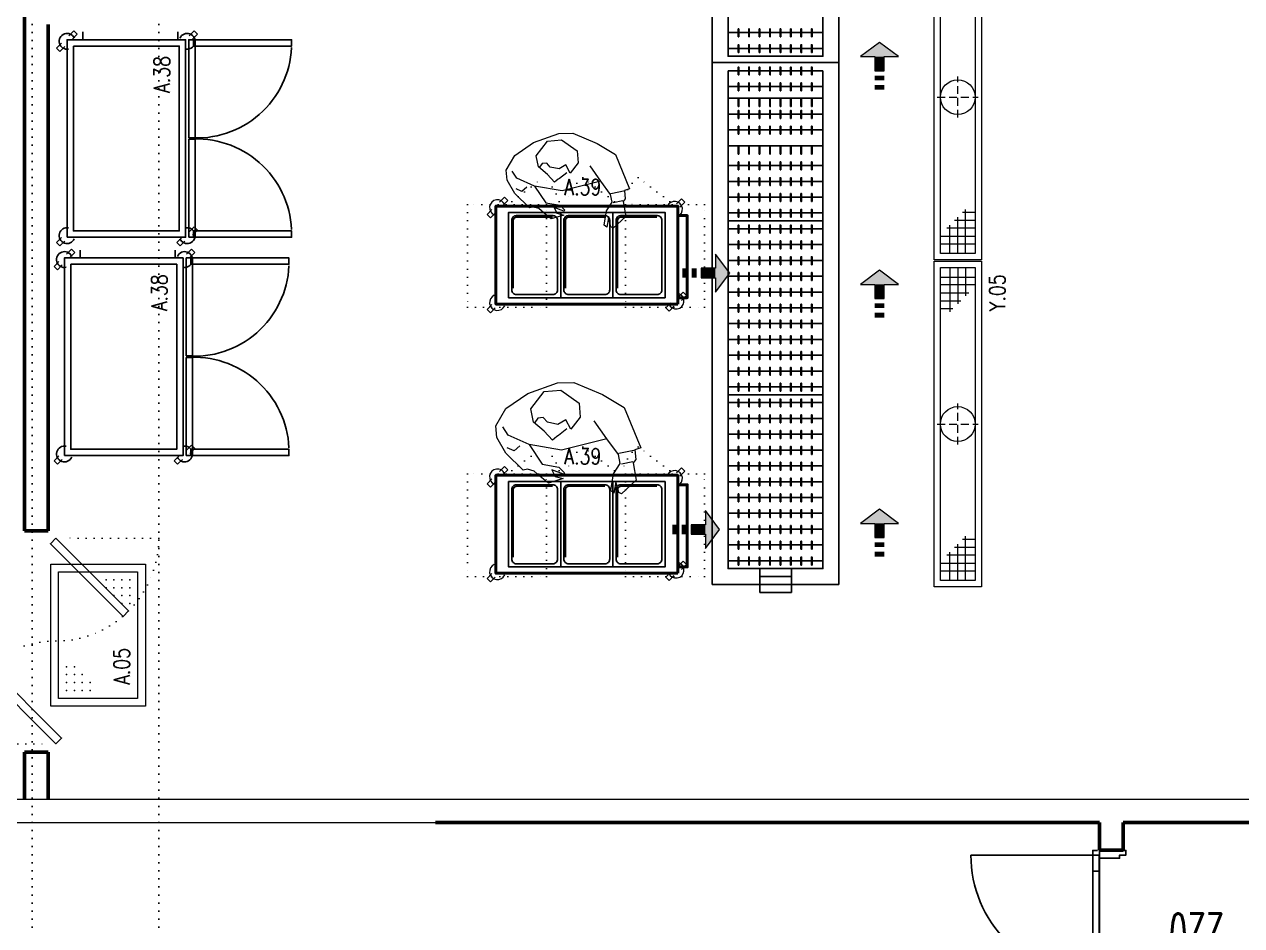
# Model space of a CAD drawing. Extents: x -228812 to 45006, y -308075 to -42938.
# Drawn here: x 32373 to 33143, y -47512 to -46941 of the extents above; entities that cross this region are included whole.
import ezdxf
from ezdxf.enums import TextEntityAlignment as Align

# ---------------------------------------------------------------- set-up
doc = ezdxf.new("R2010")
doc.units = 0
doc.header["$LTSCALE"] = 20
for name, pattern in [('( Hidden )', [0.375, 0.25, -0.125]), ('DASHED2', [0.375, 0.25, -0.125]), ('DOT', [0.25, 0, -0.25]), ('HIDDEN', [0.375, 0.25, -0.125])]:
    doc.linetypes.add(name, pattern=pattern)
doc.layers.get('0').update_dxf_attribs({"linetype": 'CONTINUOUS', "lineweight": 15})
doc.layers.get('DEFPOINTS').update_dxf_attribs({"linetype": 'CONTINUOUS'})
for name, color, linetype, lineweight in [('-DWG_ANA', 7, 'CONTINUOUS', 50), ('-DWG_DETAY1', 7, 'CONTINUOUS', 25), ('-DWG_DETAY2', 7, 'CONTINUOUS', 15), ('-DWG_DETAY4', 7, 'DOT', 18), ('DUVAR', 7, 'CONTINUOUS', 60), ('KAPI', 32, 'CONTINUOUS', 25), ('kapi-acilis', 43, 'DOT', 15), ('NO', 7, 'CONTINUOUS', 30), ('PLAN', 253, 'CONTINUOUS', 15), ('tefris', 7, 'CONTINUOUS', 20), ('yerizg-a', 7, 'CONTINUOUS', 15), ('yerizg-b', 7, 'CONTINUOUS', 9)]:
    doc.layers.add(name, color=color, linetype=linetype, lineweight=lineweight)
for name, color, linetype in [('BL-A', 1, 'CONTINUOUS'), ('BL-Y', 144, 'CONTINUOUS'), ('KAPILAR', 5, 'CONTINUOUS'), ('KIRIS', 9, 'DOT'), ('YRNO', 7, 'CONTINUOUS')]:
    doc.layers.add(name, color=color, linetype=linetype)
doc.styles.add('OLC-50', font='romans.shx', dxfattribs={"width": 0.5, "height": 0.15})
doc.styles.add('ROMANS', font='romans.shx', dxfattribs={"width": 0.8})

# ---------------------------------------------------------------- blocks, each defined once
blk = doc.blocks.new('*U688')
at = {"color": 0}
for p, q in [((-157, 18), (-157, 95)), ((-3, 18), (-3, 95)), ((-147, 18), (-147, 14)), ((-90.1, 18), (-90.1, 14)), ((-70, 18), (-70, 14)), ((-13.1, 18), (-13.1, 14)), ((-80, 7.5), (-80, 7.5))]:
    blk.add_line(p, q, dxfattribs=at)
at = {"color": 0, "linetype": 'DOT', "ltscale": 20}
blk.add_line((-155, 0), (-5, 0), dxfattribs=at)
at = {"color": 0, "lineweight": -3}
for points in [[(-160, 15), (-160, 18), (-157, 18), (-157, 14), (-155, 14), (-155, 1), (-157, 1), (-157, -3), (-160, -3), (-160, 0)], [(0, 15), (0, 18), (-3, 18), (-3, 14), (-5, 14), (-5, 1), (-3, 1), (-3, -3), (0, -3), (0, 0)]]:
    blk.add_lwpolyline(points, dxfattribs=at)
at = {"color": 0}
for points in [[(-157, 18), (-157, 14), (-80, 14), (-80, 18)], [(-80, 18), (-80, 14), (-3, 14), (-3, 18)]]:
    blk.add_lwpolyline(points, close=True, dxfattribs=at)
at = {"color": 16}
blk.add_lwpolyline([(-80, 7.5), (-80, -69)], dxfattribs=at)
blk.add_circle((-80, -99), 30, dxfattribs=at)
at = {"color": 0}
for centre, start, end in [((-157, 18), 0, 90), ((-3, 18), 90, 180)]:
    blk.add_arc(centre, 77, start, end, dxfattribs=at)
at = {"color": 16, "style": 'OLC-50', "width": 0.45}
blk.add_attdef('GEN', text='', height=30, rotation=90, dxfattribs=at).set_placement((-80, -65), align=Align.BOTTOM_LEFT)
blk.add_attdef('YUK', text='', height=30, rotation=90, dxfattribs=at).set_placement((-70, -65), align=Align.TOP_LEFT)
at = {"style": 'OLC-50', "width": 0.5, "flags": 1}
for tag, p in [('KABLOK', (-188.28, -83.82)), ('KAMAHKOD', (-83.92, -83.79)), ('KAMAHNO', (-195.25, -120.56)), ('KAMAHAD', (-79.64, -120.04)), ('DUVKA', (-188.58, -156.03)), ('KARENK', (-82.63, -154.75)), ('KASAMAL', (-83.89, -189.58)), ('KATIP', (-188.15, -193.98)), ('KASARENK', (-83.47, -229.01)), ('KAMAL', (-188.73, -232.95)), ('YANGIN', (-84.16, -266.9)), ('MENFEZ', (-190.02, -268.95)), ('ACILYON', (-192.72, -303.54)), ('CEKIT', (-86.26, -303.19)), ('CARPTEK', (-195.01, -337.41)), ('FOTOSEL', (-86.79, -337.11)), ('PBAR', (-193.18, -371.07)), ('KONTROL', (-87.01, -371.07))]:
    blk.add_attdef(tag, p, '', height=30, dxfattribs=at)
at = {"color": 16, "style": 'OLC-50', "width": 0.45}
blk.add_attdef('POZ', text='', height=30, rotation=90, dxfattribs=at).set_placement((-80, -99), align=Align.MIDDLE_CENTER)
blk = doc.blocks.new('ABS201')
at = {"linetype": 'HIDDEN'}
for points in [[(-2.39, 1.39), (-5.49, 4.49), (-3.36, 6.61), (-0.23, 3.47)], [(120.61, 1.39), (117.51, 4.49), (119.64, 6.61), (122.77, 3.47)], [(125.39, -3.39), (128.49, -6.49), (130.61, -4.36), (127.47, -1.23)], [(-2.39, -74.61), (-5.49, -71.51), (-3.36, -69.39), (-0.23, -72.53)], [(1.39, -79.39), (4.49, -82.49), (6.61, -80.36), (3.47, -77.23)], [(125.39, -79.39), (128.49, -82.49), (130.61, -80.36), (127.47, -77.23)]]:
    blk.add_lwpolyline(points, dxfattribs=at)
at = {"linetype": 'Continuous'}
blk.add_lwpolyline([(0, 0), (125, 0), (125, -75), (0, -75)], close=True, dxfattribs=at)
for points in [[(121, -4), (4, -4), (4, -71), (121, -71)], [(0, -77), (62, -77), (62, -81), (0, -81)], [(63, -77), (125, -77), (125, -81), (63, -81)], [(4, -80), (4, -142), (0, -142), (0, -80)], [(121, -80), (121, -142), (125, -142), (125, -80)]]:
    blk.add_lwpolyline(points, close=True)
for points in [[(125, -10), (130, -10)], [(125, -70), (130, -70)]]:
    blk.add_lwpolyline(points)
for points in [[(5, -142), (5, -142.01, 0.42427), (62, -77)], [(120, -142), (120, -142.01, -0.42427), (63, -77)]]:
    blk.add_lwpolyline(points, format="xyb")
for centre, start, end in [((1, 0), 348.46304, 246.42182), ((124, 0), 293.57818, 191.53696), ((1, -76), 113.57818, 11.53696), ((124, -76), 168.46304, 66.42182)]:
    blk.add_arc(centre, 5, start, end)
at = {"linetype": 'Continuous', "style": 'ROMANS', "width": 0.8}
blk.add_attdef('NO', text='', height=10, dxfattribs=at).set_placement((103, -60), align=Align.MIDDLE)
blk = doc.blocks.new('J-KC14')
at = {"layer": 'KAPI', "linetype": 'Continuous'}
for points in [[(5, 5), (8.54, 1.46), (54.5, 47.43), (50.96, 50.96)], [(85.5, -37.43), (89.04, -40.96), (135, 5), (131.46, 8.54)]]:
    blk.add_lwpolyline(points, close=True, dxfattribs=at)
at = {"layer": 'kapi-acilis', "linetype": 'DOT'}
for points in [[(70, 5, 0.414214), (5, 70), (5, 10)], [(70, 5, 0.414214), (135, -60), (135, 0)]]:
    blk.add_lwpolyline(points, format="xyb", dxfattribs=at)
blk = doc.blocks.new('1YB-E90')
at = {"layer": 'yerizg-a', "color": 0}
blk.add_lwpolyline([(0, 0), (90, 0), (90, -60), (0, -60)], close=True, dxfattribs=at)
at = {"layer": 'yerizg-b', "color": 0}
blk.add_lwpolyline([(5, -5), (85, -5), (85, -55), (5, -55)], close=True, dxfattribs=at)
at = {"layer": 'yerizg-b', "color": 0, "linetype": 'Continuous'}
for p in [(10, -10), (10, -15), (15, -10), (15, -15), (20, -10), (20, -15), (25, -10), (25, -15), (10, -20), (15, -20), (20, -20), (10, -25), (15, -25), (75, -35), (80, -35), (65, -45), (70, -40), (70, -45), (75, -40), (75, -45), (80, -40), (80, -45), (65, -50), (70, -50), (75, -50), (80, -50)]:
    blk.add_point(p, dxfattribs=at)
at = {"layer": 'NO', "linetype": 'Continuous', "style": 'ROMANS', "width": 0.8}
blk.add_attdef('NO', text='', height=10, dxfattribs=at).set_placement((25.2, -45), align=Align.MIDDLE)
blk = doc.blocks.new('ASCII', base_point=(990, 810))
at = {"linetype": 'Continuous'}
for p, q in [((910.48, 869.27), (929.39, 875.99)), ((912.43, 859.48), (920.85, 870.37)), ((920.85, 870.37), (931.35, 871.39)), ((929.39, 875.99), (939.67, 876.17)), ((931.35, 871.39), (943, 863.14)), ((939.67, 876.17), (957.84, 868.53)), ((896.65, 859.62), (910.48, 869.27)), ((943, 863.14), (943.7, 854.17)), ((957.84, 868.53), (971.48, 860.3)), ((890.21, 848.75), (896.65, 859.62)), ((914.19, 851.13), (912.43, 859.48)), ((971.48, 860.3), (982, 834.77)), ((890.96, 841.38), (890.21, 848.75)), ((898.18, 842.9), (894.7, 848.11)), ((920.94, 845.42), (914.19, 851.13)), ((916.83, 853.67), (915.03, 850.91)), ((920.33, 854.01), (916.83, 853.67)), ((922.95, 850.99), (920.33, 854.01)), ((929.58, 849.61), (922.95, 850.99)), ((934.5, 852.63), (929.58, 849.61)), ((937.76, 846.58), (934.5, 852.63)), ((943.7, 854.17), (937.76, 846.58)), ((960.55, 840.56), (952.6, 851.97)), ((896.62, 831.47), (890.96, 841.38)), ((911.33, 836.94), (898.18, 842.9)), ((926.1, 839.76), (920.94, 845.42)), ((927.46, 840.84), (926.1, 839.76)), ((928.82, 841.92), (927.46, 840.84)), ((929.88, 842.54), (928.82, 841.92)), ((935.32, 846.86), (929.88, 842.54)), ((960.55, 840.56), (931.92, 833.35)), ((967.81, 830.59), (960.55, 840.56)), ((901.86, 832.97), (897.5, 834.83)), ((905.56, 836.12), (901.86, 832.97)), ((911.33, 836.94), (919.53, 824.4)), ((931.92, 833.35), (911.33, 836.94)), ((968.03, 831.43), (978.67, 833.67)), ((982, 834.77), (978.29, 833.59)), ((978.29, 833.59), (978.8, 827.36)), ((907.61, 820.7), (896.62, 831.47)), ((919.53, 824.4), (930.2, 822.68)), ((964.81, 818.47), (969.01, 824.9)), ((969.01, 824.9), (967.81, 830.59)), ((969.85, 824.68), (977.06, 826.2)), ((978.8, 827.36), (977.22, 825.44)), ((977.22, 825.44), (979.16, 814.35)), ((910.27, 821.26), (907.61, 820.7)), ((914.47, 820.16), (910.27, 821.26)), ((918.39, 816.63), (914.47, 820.16)), ((923.6, 812.57), (918.39, 816.63)), ((933.14, 818.15), (925.8, 820.96)), ((925.8, 820.96), (927.9, 816.65)), ((927.9, 816.65), (932.94, 815.33)), ((930.2, 822.68), (933.74, 819.06)), ((933.74, 819.06), (933.14, 818.15)), ((963.09, 807.8), (964.81, 818.47)), ((932.94, 815.33), (923.6, 812.57)), ((966.31, 813.23), (965, 806.22)), ((968.12, 806.48), (966.31, 813.23)), ((979.16, 814.35), (969.88, 805.66)), ((965, 806.22), (963.09, 807.8)), ((969.88, 805.66), (968.12, 806.48))]:
    blk.add_line(p, q, dxfattribs=at)
blk = doc.blocks.new('ja-yonoku')
at = {"layer": 'tefris', "color": 1, "linetype": 'Continuous'}
blk.add_lwpolyline([(5, -20), (-5, -20), (-5, -35), (-20, -35), (0, -50), (20, -35), (5, -35), (5, -20)], dxfattribs=at)
for points in [[(-5, 0), (5, 0), (-5, -5), (5, -5)], [(-5, -10), (5, -10), (-5, -15), (5, -15)], [(-5, -20), (5, -20), (-5, -35), (5, -35)], [(5, -35), (-20, -35), (0, -50), (-20, -35)], [(5, -35), (20, -35), (0, -50), (20, -35)]]:
    blk.add_solid(points, dxfattribs=at)
blk = doc.blocks.new('Y-SIFON')
at = {"layer": 'yerizg-a', "color": 0, "linetype": 'Continuous'}
blk.add_circle((0, 0), 11, dxfattribs=at)
at = {"layer": 'yerizg-b', "color": 0, "linetype": 'DASHED2'}
for points in [[(0, 13), (0, -13)], [(-13, 0), (13, 0)]]:
    blk.add_lwpolyline(points, dxfattribs=at)
blk = doc.blocks.new('1BS-SYK320A')
at = {"layer": 'yerizg-a', "color": 0}
blk.add_lwpolyline([(0, 0), (206, 0), (206, -30), (0, -30)], close=True, dxfattribs=at)
at = {"layer": 'yerizg-b', "color": 0}
for p, q in [((10, -26), (10, -4)), ((15, -4), (15, -26)), ((176, -4), (176, -12)), ((181, -4), (181, -17)), ((186, -4), (186, -22)), ((191, -26), (191, -4)), ((196, -4), (196, -26)), ((4, -10), (22, -10)), ((4, -15), (27, -15)), ((20, -26), (20, -8)), ((25, -26), (25, -13)), ((202, -10), (174, -10)), ((202, -15), (179, -15)), ((4, -20), (32, -20)), ((30, -26), (30, -18)), ((202, -20), (184, -20))]:
    blk.add_line(p, q, dxfattribs=at)
blk.add_lwpolyline([(4, -4), (202, -4), (202, -26), (4, -26)], close=True, dxfattribs=at)
at = {"layer": 'PLAN', "color": 0, "linetype": 'Continuous'}
blk.add_blockref('Y-SIFON', (103, -15), dxfattribs=at)
at = {"layer": 'YRNO', "linetype": 'Continuous', "style": 'ROMANS', "width": 0.8}
blk.add_attdef('YRNO', text='', height=10, dxfattribs=at).set_placement((186, -40), align=Align.MIDDLE)
blk = doc.blocks.new('GN11')
at = {"layer": '-DWG_DETAY1', "color": 0}
blk.add_lwpolyline([(0, -32), (0, -54), (33, -54), (33, -4), (33, 0), (0, 0)], close=True, dxfattribs=at)
blk.add_lwpolyline([(28, -52), (5, -52, -0.414214), (2, -49), (2, -32), (2, -5, -0.414214), (5, -2), (28, -2, -0.414214), (31, -5), (31, -4.82), (31, -49, -0.414214)], format="xyb", close=True, dxfattribs=at)
at = {"layer": '-DWG_DETAY1', "color": 0, "const_width": 1}
blk.add_lwpolyline([(30, -6), (30, -48.8, -0.414214), (27.8, -51), (5, -51)], format="xyb", dxfattribs=at)
blk = doc.blocks.new('AYS120')
at = {"layer": '-DWG_ANA', "color": 0}
blk.add_lwpolyline([(0, 0), (115, 0), (115, -62), (0, -62)], close=True, dxfattribs=at)
at = {"layer": '-DWG_ANA', "color": 0, "linetype": 'Continuous'}
blk.add_lwpolyline([(-1, -4), (-6, -4), (-6, -56), (-1, -56)], dxfattribs=at)
at = {"layer": '-DWG_DETAY2', "color": 0, "linetype": 'HIDDEN'}
for points in [[(2.39, 1.39), (5.49, 4.49), (7.61, 2.36), (4.47, -0.77)], [(115.39, 2.39), (118.49, 5.49), (120.61, 3.36), (117.47, 0.23)], [(-2.39, -2.39), (-5.49, -5.49), (-3.36, -7.61), (-0.23, -4.47)], [(-1.39, -61.39), (-4.49, -64.49), (-2.36, -66.61), (0.77, -63.47)], [(115.39, -57.61), (118.49, -54.51), (120.61, -56.64), (117.47, -59.77)], [(110.61, -62.39), (107.51, -65.49), (109.64, -67.61), (112.77, -64.47)]]:
    blk.add_lwpolyline(points, dxfattribs=at)
at = {"layer": '-DWG_DETAY2', "color": 0}
for centre, start, end in [((1, -2), 23.57818, 246.42182), ((114, -1), 293.57818, 156.42182), ((2, -60), 113.57818, 336.42182), ((114, -61), 203.57818, 66.42182)]:
    blk.add_arc(centre, 5, start, end, dxfattribs=at)
at = {"layer": '-DWG_DETAY4', "color": 0}
for points in [[(33, 2), (-17, 2), (-17, -63), (33, -63)], [(133, 2), (83, 2), (83, -63), (133, -63)]]:
    blk.add_lwpolyline(points, close=True, dxfattribs=at)
for points in [[(5, -65), (25, -80, 0.162278), (35, -65, 0.167461)], [(40, -65), (60, -80, 0.162278), (70, -65, 0.167461)], [(105, -65), (85, -80, -0.162278), (75, -65, -0.167461)]]:
    blk.add_lwpolyline(points, format="xyb", dxfattribs=at)
at = {"layer": '-DWG_DETAY1', "color": 0}
for p in [(8, -4), (41, -4), (74, -4)]:
    blk.add_blockref('GN11', p, dxfattribs=at)
at = {"layer": 'NO', "linetype": 'Continuous', "style": 'ROMANS', "width": 0.8}
blk.add_attdef('NO', text='', height=10, dxfattribs=at).set_placement((60, -74), align=Align.MIDDLE)

msp = doc.modelspace()

# ---------------------------------------------------------------- linework, layer by layer
at = {"linetype": 'Continuous'}
for p, q in [((31643.113, -47431.699), (33492.865, -47431.699)), ((31643.113, -47446.443), (32677.236, -47446.443))]:
    msp.add_line(p, q, dxfattribs=at)
at = {"layer": 'BL-A'}
for p, q in [((32808.036, -46851.688), (32808.036, -46965.718)), ((32888.036, -46965.718), (32888.036, -46851.688)), ((32818.036, -46946.688), (32878.036, -46946.688)), ((32818.036, -46956.688), (32878.036, -46956.688)), ((32808.036, -46965.718), (32888.036, -46965.718)), ((32808.036, -46965.718), (32888.036, -46965.718)), ((32888.036, -47175.826), (32888.036, -46965.718)), ((32818.036, -46970.826), (32878.036, -46970.826)), ((32818.036, -46980.826), (32878.036, -46980.826)), ((32818.036, -46988.256), (32878.036, -46988.256)), ((32818.036, -46998.256), (32878.036, -46998.256)), ((32818.036, -47008.256), (32878.036, -47008.256)), ((32818.036, -47018.256), (32878.036, -47018.256)), ((32818.036, -47030.826), (32878.036, -47030.826)), ((32818.036, -47040.826), (32878.036, -47040.826)), ((32818.036, -47050.826), (32878.036, -47050.826)), ((32818.036, -47060.826), (32878.036, -47060.826)), ((32818.036, -47065.826), (32878.036, -47065.826)), ((32818.036, -47070.826), (32878.036, -47070.826)), ((32818.036, -47080.826), (32878.036, -47080.826)), ((32818.036, -47090.826), (32878.036, -47090.826)), ((32818.036, -47100.826), (32878.036, -47100.826)), ((32818.036, -47110.826), (32878.036, -47110.826)), ((32818.036, -47120.826), (32878.036, -47120.826)), ((32818.036, -47130.826), (32878.036, -47130.826)), ((32818.036, -47140.826), (32878.036, -47140.826)), ((32818.036, -47150.826), (32878.036, -47150.826)), ((32818.036, -47160.826), (32878.036, -47160.826)), ((32808.036, -47175.826), (32808.036, -47295.826)), ((32818.036, -47170.826), (32878.036, -47170.826)), ((32888.036, -47295.826), (32888.036, -47175.826)), ((32818.036, -47180.826), (32878.036, -47180.826)), ((32818.036, -47190.826), (32878.036, -47190.826)), ((32818.036, -47200.826), (32878.036, -47200.826)), ((32818.036, -47210.826), (32878.036, -47210.826)), ((32818.036, -47220.826), (32878.036, -47220.826)), ((32818.036, -47230.826), (32878.036, -47230.826)), ((32818.036, -47240.826), (32878.036, -47240.826)), ((32818.036, -47250.826), (32878.036, -47250.826)), ((32818.036, -47260.826), (32878.036, -47260.826)), ((32818.036, -47270.826), (32878.036, -47270.826)), ((32818.036, -47280.826), (32878.036, -47280.826)), ((32808.036, -47295.826), (32888.036, -47295.826))]:
    msp.add_line(p, q, dxfattribs=at)
for points in [[(32878.036, -46851.688), (32878.036, -46961.688), (32818.036, -46961.688), (32818.036, -46851.688)], [(32808.036, -46965.718), (32808.036, -47175.826)], [(32878.036, -46970.826), (32878.036, -47065.826), (32818.036, -47065.826), (32818.036, -46970.826)], [(32878.036, -47065.826), (32878.036, -47175.826), (32818.036, -47175.826), (32818.036, -47065.826)], [(32878.036, -47175.826), (32878.036, -47285.826), (32818.036, -47285.826), (32818.036, -47175.826)], [(32838.036, -47290.826), (32858.036, -47290.826)]]:
    msp.add_lwpolyline(points, dxfattribs=at)
for points in [[(32824.427, -46949.397), (32824.427, -46944.397), (32824.776, -46944.397), (32824.776, -46949.397)], [(32831.067, -46949.397), (32831.067, -46944.397), (32831.404, -46944.397), (32831.404, -46949.397)], [(32837.688, -46949.397), (32837.688, -46944.397), (32838.031, -46944.397), (32838.031, -46949.397)], [(32844.322, -46949.397), (32844.322, -46944.397), (32844.659, -46944.397), (32844.659, -46949.397)], [(32850.911, -46949.397), (32850.911, -46944.397), (32851.287, -46944.397), (32851.287, -46949.397)], [(32857.539, -46949.397), (32857.539, -46944.397), (32857.914, -46944.397), (32857.914, -46949.397)], [(32864.111, -46949.397), (32864.111, -46944.397), (32864.542, -46944.397), (32864.542, -46949.397)], [(32870.686, -46949.397), (32870.686, -46944.397), (32871.17, -46944.397), (32871.17, -46949.397)], [(32824.427, -46959.397), (32824.427, -46954.397), (32824.776, -46954.397), (32824.776, -46959.397)], [(32831.067, -46959.397), (32831.067, -46954.397), (32831.404, -46954.397), (32831.404, -46959.397)], [(32837.688, -46959.397), (32837.688, -46954.397), (32838.031, -46954.397), (32838.031, -46959.397)], [(32844.322, -46959.397), (32844.322, -46954.397), (32844.659, -46954.397), (32844.659, -46959.397)], [(32850.911, -46959.397), (32850.911, -46954.397), (32851.287, -46954.397), (32851.287, -46959.397)], [(32857.539, -46959.397), (32857.539, -46954.397), (32857.914, -46954.397), (32857.914, -46959.397)], [(32864.111, -46959.397), (32864.111, -46954.397), (32864.542, -46954.397), (32864.542, -46959.397)], [(32870.686, -46959.397), (32870.686, -46954.397), (32871.17, -46954.397), (32871.17, -46959.397)], [(32824.427, -46973.535), (32824.427, -46968.535), (32824.776, -46968.535), (32824.776, -46973.535)], [(32831.067, -46973.535), (32831.067, -46968.535), (32831.404, -46968.535), (32831.404, -46973.535)], [(32837.688, -46973.535), (32837.688, -46968.535), (32838.031, -46968.535), (32838.031, -46973.535)], [(32844.322, -46973.535), (32844.322, -46968.535), (32844.659, -46968.535), (32844.659, -46973.535)], [(32850.911, -46973.535), (32850.911, -46968.535), (32851.287, -46968.535), (32851.287, -46973.535)], [(32857.539, -46973.535), (32857.539, -46968.535), (32857.914, -46968.535), (32857.914, -46973.535)], [(32864.111, -46973.535), (32864.111, -46968.535), (32864.542, -46968.535), (32864.542, -46973.535)], [(32870.686, -46973.535), (32870.686, -46968.535), (32871.17, -46968.535), (32871.17, -46973.535)], [(32824.427, -46983.535), (32824.427, -46978.535), (32824.776, -46978.535), (32824.776, -46983.535)], [(32831.067, -46983.535), (32831.067, -46978.535), (32831.404, -46978.535), (32831.404, -46983.535)], [(32837.688, -46983.535), (32837.688, -46978.535), (32838.031, -46978.535), (32838.031, -46983.535)], [(32844.322, -46983.535), (32844.322, -46978.535), (32844.659, -46978.535), (32844.659, -46983.535)], [(32850.911, -46983.535), (32850.911, -46978.535), (32851.287, -46978.535), (32851.287, -46983.535)], [(32857.539, -46983.535), (32857.539, -46978.535), (32857.914, -46978.535), (32857.914, -46983.535)], [(32864.111, -46983.535), (32864.111, -46978.535), (32864.542, -46978.535), (32864.542, -46983.535)], [(32870.686, -46983.535), (32870.686, -46978.535), (32871.17, -46978.535), (32871.17, -46983.535)], [(32824.427, -46993.535), (32824.427, -46988.535), (32824.776, -46988.535), (32824.776, -46993.535)], [(32831.067, -46993.535), (32831.067, -46988.535), (32831.404, -46988.535), (32831.404, -46993.535)], [(32837.688, -46993.535), (32837.688, -46988.535), (32838.031, -46988.535), (32838.031, -46993.535)], [(32844.322, -46993.535), (32844.322, -46988.535), (32844.659, -46988.535), (32844.659, -46993.535)], [(32850.911, -46993.535), (32850.911, -46988.535), (32851.287, -46988.535), (32851.287, -46993.535)], [(32857.539, -46993.535), (32857.539, -46988.535), (32857.914, -46988.535), (32857.914, -46993.535)], [(32864.111, -46993.535), (32864.111, -46988.535), (32864.542, -46988.535), (32864.542, -46993.535)], [(32870.686, -46993.535), (32870.686, -46988.535), (32871.17, -46988.535), (32871.17, -46993.535)], [(32824.427, -47000.964), (32824.427, -46995.964), (32824.776, -46995.964), (32824.776, -47000.964)], [(32831.067, -47000.964), (32831.067, -46995.964), (32831.404, -46995.964), (32831.404, -47000.964)], [(32837.688, -47000.964), (32837.688, -46995.964), (32838.031, -46995.964), (32838.031, -47000.964)], [(32844.322, -47000.964), (32844.322, -46995.964), (32844.659, -46995.964), (32844.659, -47000.964)], [(32850.911, -47000.964), (32850.911, -46995.964), (32851.287, -46995.964), (32851.287, -47000.964)], [(32857.539, -47000.964), (32857.539, -46995.964), (32857.914, -46995.964), (32857.914, -47000.964)], [(32864.111, -47000.964), (32864.111, -46995.964), (32864.542, -46995.964), (32864.542, -47000.964)], [(32870.686, -47000.964), (32870.686, -46995.964), (32871.17, -46995.964), (32871.17, -47000.964)], [(32824.427, -47010.964), (32824.427, -47005.964), (32824.776, -47005.964), (32824.776, -47010.964)], [(32831.067, -47010.964), (32831.067, -47005.964), (32831.404, -47005.964), (32831.404, -47010.964)], [(32837.688, -47010.964), (32837.688, -47005.964), (32838.031, -47005.964), (32838.031, -47010.964)], [(32844.322, -47010.964), (32844.322, -47005.964), (32844.659, -47005.964), (32844.659, -47010.964)], [(32850.911, -47010.964), (32850.911, -47005.964), (32851.287, -47005.964), (32851.287, -47010.964)], [(32857.539, -47010.964), (32857.539, -47005.964), (32857.914, -47005.964), (32857.914, -47010.964)], [(32864.111, -47010.964), (32864.111, -47005.964), (32864.542, -47005.964), (32864.542, -47010.964)], [(32870.686, -47010.964), (32870.686, -47005.964), (32871.17, -47005.964), (32871.17, -47010.964)], [(32824.427, -47023.535), (32824.427, -47018.535), (32824.776, -47018.535), (32824.776, -47023.535)], [(32831.067, -47023.535), (32831.067, -47018.535), (32831.404, -47018.535), (32831.404, -47023.535)], [(32837.688, -47023.535), (32837.688, -47018.535), (32838.031, -47018.535), (32838.031, -47023.535)], [(32844.322, -47023.535), (32844.322, -47018.535), (32844.659, -47018.535), (32844.659, -47023.535)], [(32850.911, -47023.535), (32850.911, -47018.535), (32851.287, -47018.535), (32851.287, -47023.535)], [(32857.539, -47023.535), (32857.539, -47018.535), (32857.914, -47018.535), (32857.914, -47023.535)], [(32864.111, -47023.535), (32864.111, -47018.535), (32864.542, -47018.535), (32864.542, -47023.535)], [(32870.686, -47023.535), (32870.686, -47018.535), (32871.17, -47018.535), (32871.17, -47023.535)], [(32824.427, -47033.535), (32824.427, -47028.535), (32824.776, -47028.535), (32824.776, -47033.535)], [(32831.067, -47033.535), (32831.067, -47028.535), (32831.404, -47028.535), (32831.404, -47033.535)], [(32837.688, -47033.535), (32837.688, -47028.535), (32838.031, -47028.535), (32838.031, -47033.535)], [(32844.322, -47033.535), (32844.322, -47028.535), (32844.659, -47028.535), (32844.659, -47033.535)], [(32850.911, -47033.535), (32850.911, -47028.535), (32851.287, -47028.535), (32851.287, -47033.535)], [(32857.539, -47033.535), (32857.539, -47028.535), (32857.914, -47028.535), (32857.914, -47033.535)], [(32864.111, -47033.535), (32864.111, -47028.535), (32864.542, -47028.535), (32864.542, -47033.535)], [(32870.686, -47033.535), (32870.686, -47028.535), (32871.17, -47028.535), (32871.17, -47033.535)], [(32824.427, -47043.535), (32824.427, -47038.535), (32824.776, -47038.535), (32824.776, -47043.535)], [(32831.067, -47043.535), (32831.067, -47038.535), (32831.404, -47038.535), (32831.404, -47043.535)], [(32837.688, -47043.535), (32837.688, -47038.535), (32838.031, -47038.535), (32838.031, -47043.535)], [(32844.322, -47043.535), (32844.322, -47038.535), (32844.659, -47038.535), (32844.659, -47043.535)], [(32850.911, -47043.535), (32850.911, -47038.535), (32851.287, -47038.535), (32851.287, -47043.535)], [(32857.539, -47043.535), (32857.539, -47038.535), (32857.914, -47038.535), (32857.914, -47043.535)], [(32864.111, -47043.535), (32864.111, -47038.535), (32864.542, -47038.535), (32864.542, -47043.535)], [(32870.686, -47043.535), (32870.686, -47038.535), (32871.17, -47038.535), (32871.17, -47043.535)], [(32824.427, -47053.535), (32824.427, -47048.535), (32824.776, -47048.535), (32824.776, -47053.535)], [(32831.067, -47053.535), (32831.067, -47048.535), (32831.404, -47048.535), (32831.404, -47053.535)], [(32837.688, -47053.535), (32837.688, -47048.535), (32838.031, -47048.535), (32838.031, -47053.535)], [(32844.322, -47053.535), (32844.322, -47048.535), (32844.659, -47048.535), (32844.659, -47053.535)], [(32850.911, -47053.535), (32850.911, -47048.535), (32851.287, -47048.535), (32851.287, -47053.535)], [(32857.539, -47053.535), (32857.539, -47048.535), (32857.914, -47048.535), (32857.914, -47053.535)], [(32864.111, -47053.535), (32864.111, -47048.535), (32864.542, -47048.535), (32864.542, -47053.535)], [(32870.686, -47053.535), (32870.686, -47048.535), (32871.17, -47048.535), (32871.17, -47053.535)], [(32824.427, -47063.535), (32824.427, -47058.535), (32824.776, -47058.535), (32824.776, -47063.535)], [(32831.067, -47063.535), (32831.067, -47058.535), (32831.404, -47058.535), (32831.404, -47063.535)], [(32837.688, -47063.535), (32837.688, -47058.535), (32838.031, -47058.535), (32838.031, -47063.535)], [(32844.322, -47063.535), (32844.322, -47058.535), (32844.659, -47058.535), (32844.659, -47063.535)], [(32850.911, -47063.535), (32850.911, -47058.535), (32851.287, -47058.535), (32851.287, -47063.535)], [(32857.539, -47063.535), (32857.539, -47058.535), (32857.914, -47058.535), (32857.914, -47063.535)], [(32864.111, -47063.535), (32864.111, -47058.535), (32864.542, -47058.535), (32864.542, -47063.535)], [(32870.686, -47063.535), (32870.686, -47058.535), (32871.17, -47058.535), (32871.17, -47063.535)], [(32824.427, -47073.535), (32824.427, -47068.535), (32824.776, -47068.535), (32824.776, -47073.535)], [(32831.067, -47073.535), (32831.067, -47068.535), (32831.404, -47068.535), (32831.404, -47073.535)], [(32837.688, -47073.535), (32837.688, -47068.535), (32838.031, -47068.535), (32838.031, -47073.535)], [(32844.322, -47073.535), (32844.322, -47068.535), (32844.659, -47068.535), (32844.659, -47073.535)], [(32850.911, -47073.535), (32850.911, -47068.535), (32851.287, -47068.535), (32851.287, -47073.535)], [(32857.539, -47073.535), (32857.539, -47068.535), (32857.914, -47068.535), (32857.914, -47073.535)], [(32864.111, -47073.535), (32864.111, -47068.535), (32864.542, -47068.535), (32864.542, -47073.535)], [(32870.686, -47073.535), (32870.686, -47068.535), (32871.17, -47068.535), (32871.17, -47073.535)], [(32824.427, -47083.535), (32824.427, -47078.535), (32824.776, -47078.535), (32824.776, -47083.535)], [(32831.067, -47083.535), (32831.067, -47078.535), (32831.404, -47078.535), (32831.404, -47083.535)], [(32837.688, -47083.535), (32837.688, -47078.535), (32838.031, -47078.535), (32838.031, -47083.535)], [(32844.322, -47083.535), (32844.322, -47078.535), (32844.659, -47078.535), (32844.659, -47083.535)], [(32850.911, -47083.535), (32850.911, -47078.535), (32851.287, -47078.535), (32851.287, -47083.535)], [(32857.539, -47083.535), (32857.539, -47078.535), (32857.914, -47078.535), (32857.914, -47083.535)], [(32864.111, -47083.535), (32864.111, -47078.535), (32864.542, -47078.535), (32864.542, -47083.535)], [(32870.686, -47083.535), (32870.686, -47078.535), (32871.17, -47078.535), (32871.17, -47083.535)], [(32824.427, -47093.535), (32824.427, -47088.535), (32824.776, -47088.535), (32824.776, -47093.535)], [(32831.067, -47093.535), (32831.067, -47088.535), (32831.404, -47088.535), (32831.404, -47093.535)], [(32837.688, -47093.535), (32837.688, -47088.535), (32838.031, -47088.535), (32838.031, -47093.535)], [(32844.322, -47093.535), (32844.322, -47088.535), (32844.659, -47088.535), (32844.659, -47093.535)], [(32850.911, -47093.535), (32850.911, -47088.535), (32851.287, -47088.535), (32851.287, -47093.535)], [(32857.539, -47093.535), (32857.539, -47088.535), (32857.914, -47088.535), (32857.914, -47093.535)], [(32864.111, -47093.535), (32864.111, -47088.535), (32864.542, -47088.535), (32864.542, -47093.535)], [(32870.686, -47093.535), (32870.686, -47088.535), (32871.17, -47088.535), (32871.17, -47093.535)], [(32824.427, -47103.535), (32824.427, -47098.535), (32824.776, -47098.535), (32824.776, -47103.535)], [(32831.067, -47103.535), (32831.067, -47098.535), (32831.404, -47098.535), (32831.404, -47103.535)], [(32837.688, -47103.535), (32837.688, -47098.535), (32838.031, -47098.535), (32838.031, -47103.535)], [(32844.322, -47103.535), (32844.322, -47098.535), (32844.659, -47098.535), (32844.659, -47103.535)], [(32850.911, -47103.535), (32850.911, -47098.535), (32851.287, -47098.535), (32851.287, -47103.535)], [(32857.539, -47103.535), (32857.539, -47098.535), (32857.914, -47098.535), (32857.914, -47103.535)], [(32864.111, -47103.535), (32864.111, -47098.535), (32864.542, -47098.535), (32864.542, -47103.535)], [(32870.686, -47103.535), (32870.686, -47098.535), (32871.17, -47098.535), (32871.17, -47103.535)], [(32824.427, -47113.535), (32824.427, -47108.535), (32824.776, -47108.535), (32824.776, -47113.535)], [(32831.067, -47113.535), (32831.067, -47108.535), (32831.404, -47108.535), (32831.404, -47113.535)], [(32837.688, -47113.535), (32837.688, -47108.535), (32838.031, -47108.535), (32838.031, -47113.535)], [(32844.322, -47113.535), (32844.322, -47108.535), (32844.659, -47108.535), (32844.659, -47113.535)], [(32850.911, -47113.535), (32850.911, -47108.535), (32851.287, -47108.535), (32851.287, -47113.535)], [(32857.539, -47113.535), (32857.539, -47108.535), (32857.914, -47108.535), (32857.914, -47113.535)], [(32864.111, -47113.535), (32864.111, -47108.535), (32864.542, -47108.535), (32864.542, -47113.535)], [(32870.686, -47113.535), (32870.686, -47108.535), (32871.17, -47108.535), (32871.17, -47113.535)], [(32824.427, -47123.535), (32824.427, -47118.535), (32824.776, -47118.535), (32824.776, -47123.535)], [(32831.067, -47123.535), (32831.067, -47118.535), (32831.404, -47118.535), (32831.404, -47123.535)], [(32837.688, -47123.535), (32837.688, -47118.535), (32838.031, -47118.535), (32838.031, -47123.535)], [(32844.322, -47123.535), (32844.322, -47118.535), (32844.659, -47118.535), (32844.659, -47123.535)], [(32850.911, -47123.535), (32850.911, -47118.535), (32851.287, -47118.535), (32851.287, -47123.535)], [(32857.539, -47123.535), (32857.539, -47118.535), (32857.914, -47118.535), (32857.914, -47123.535)], [(32864.111, -47123.535), (32864.111, -47118.535), (32864.542, -47118.535), (32864.542, -47123.535)], [(32870.686, -47123.535), (32870.686, -47118.535), (32871.17, -47118.535), (32871.17, -47123.535)], [(32824.427, -47133.535), (32824.427, -47128.535), (32824.776, -47128.535), (32824.776, -47133.535)], [(32831.067, -47133.535), (32831.067, -47128.535), (32831.404, -47128.535), (32831.404, -47133.535)], [(32837.688, -47133.535), (32837.688, -47128.535), (32838.031, -47128.535), (32838.031, -47133.535)], [(32844.322, -47133.535), (32844.322, -47128.535), (32844.659, -47128.535), (32844.659, -47133.535)], [(32850.911, -47133.535), (32850.911, -47128.535), (32851.287, -47128.535), (32851.287, -47133.535)], [(32857.539, -47133.535), (32857.539, -47128.535), (32857.914, -47128.535), (32857.914, -47133.535)], [(32864.111, -47133.535), (32864.111, -47128.535), (32864.542, -47128.535), (32864.542, -47133.535)], [(32870.686, -47133.535), (32870.686, -47128.535), (32871.17, -47128.535), (32871.17, -47133.535)], [(32824.427, -47143.535), (32824.427, -47138.535), (32824.776, -47138.535), (32824.776, -47143.535)], [(32831.067, -47143.535), (32831.067, -47138.535), (32831.404, -47138.535), (32831.404, -47143.535)], [(32837.688, -47143.535), (32837.688, -47138.535), (32838.031, -47138.535), (32838.031, -47143.535)], [(32844.322, -47143.535), (32844.322, -47138.535), (32844.659, -47138.535), (32844.659, -47143.535)], [(32850.911, -47143.535), (32850.911, -47138.535), (32851.287, -47138.535), (32851.287, -47143.535)], [(32857.539, -47143.535), (32857.539, -47138.535), (32857.914, -47138.535), (32857.914, -47143.535)], [(32864.111, -47143.535), (32864.111, -47138.535), (32864.542, -47138.535), (32864.542, -47143.535)], [(32870.686, -47143.535), (32870.686, -47138.535), (32871.17, -47138.535), (32871.17, -47143.535)], [(32824.427, -47153.535), (32824.427, -47148.535), (32824.776, -47148.535), (32824.776, -47153.535)], [(32831.067, -47153.535), (32831.067, -47148.535), (32831.404, -47148.535), (32831.404, -47153.535)], [(32837.688, -47153.535), (32837.688, -47148.535), (32838.031, -47148.535), (32838.031, -47153.535)], [(32844.322, -47153.535), (32844.322, -47148.535), (32844.659, -47148.535), (32844.659, -47153.535)], [(32850.911, -47153.535), (32850.911, -47148.535), (32851.287, -47148.535), (32851.287, -47153.535)], [(32857.539, -47153.535), (32857.539, -47148.535), (32857.914, -47148.535), (32857.914, -47153.535)], [(32864.111, -47153.535), (32864.111, -47148.535), (32864.542, -47148.535), (32864.542, -47153.535)], [(32870.686, -47153.535), (32870.686, -47148.535), (32871.17, -47148.535), (32871.17, -47153.535)], [(32824.427, -47163.535), (32824.427, -47158.535), (32824.776, -47158.535), (32824.776, -47163.535)], [(32831.067, -47163.535), (32831.067, -47158.535), (32831.404, -47158.535), (32831.404, -47163.535)], [(32837.688, -47163.535), (32837.688, -47158.535), (32838.031, -47158.535), (32838.031, -47163.535)], [(32844.322, -47163.535), (32844.322, -47158.535), (32844.659, -47158.535), (32844.659, -47163.535)], [(32850.911, -47163.535), (32850.911, -47158.535), (32851.287, -47158.535), (32851.287, -47163.535)], [(32857.539, -47163.535), (32857.539, -47158.535), (32857.914, -47158.535), (32857.914, -47163.535)], [(32864.111, -47163.535), (32864.111, -47158.535), (32864.542, -47158.535), (32864.542, -47163.535)], [(32870.686, -47163.535), (32870.686, -47158.535), (32871.17, -47158.535), (32871.17, -47163.535)], [(32824.427, -47173.535), (32824.427, -47168.535), (32824.776, -47168.535), (32824.776, -47173.535)], [(32831.067, -47173.535), (32831.067, -47168.535), (32831.404, -47168.535), (32831.404, -47173.535)], [(32837.688, -47173.535), (32837.688, -47168.535), (32838.031, -47168.535), (32838.031, -47173.535)], [(32844.322, -47173.535), (32844.322, -47168.535), (32844.659, -47168.535), (32844.659, -47173.535)], [(32850.911, -47173.535), (32850.911, -47168.535), (32851.287, -47168.535), (32851.287, -47173.535)], [(32857.539, -47173.535), (32857.539, -47168.535), (32857.914, -47168.535), (32857.914, -47173.535)], [(32864.111, -47173.535), (32864.111, -47168.535), (32864.542, -47168.535), (32864.542, -47173.535)], [(32870.686, -47173.535), (32870.686, -47168.535), (32871.17, -47168.535), (32871.17, -47173.535)], [(32824.427, -47183.535), (32824.427, -47178.535), (32824.776, -47178.535), (32824.776, -47183.535)], [(32831.067, -47183.535), (32831.067, -47178.535), (32831.404, -47178.535), (32831.404, -47183.535)], [(32837.688, -47183.535), (32837.688, -47178.535), (32838.031, -47178.535), (32838.031, -47183.535)], [(32844.322, -47183.535), (32844.322, -47178.535), (32844.659, -47178.535), (32844.659, -47183.535)], [(32850.911, -47183.535), (32850.911, -47178.535), (32851.287, -47178.535), (32851.287, -47183.535)], [(32857.539, -47183.535), (32857.539, -47178.535), (32857.914, -47178.535), (32857.914, -47183.535)], [(32864.111, -47183.535), (32864.111, -47178.535), (32864.542, -47178.535), (32864.542, -47183.535)], [(32870.686, -47183.535), (32870.686, -47178.535), (32871.17, -47178.535), (32871.17, -47183.535)], [(32824.427, -47193.535), (32824.427, -47188.535), (32824.776, -47188.535), (32824.776, -47193.535)], [(32831.067, -47193.535), (32831.067, -47188.535), (32831.404, -47188.535), (32831.404, -47193.535)], [(32837.688, -47193.535), (32837.688, -47188.535), (32838.031, -47188.535), (32838.031, -47193.535)], [(32844.322, -47193.535), (32844.322, -47188.535), (32844.659, -47188.535), (32844.659, -47193.535)], [(32850.911, -47193.535), (32850.911, -47188.535), (32851.287, -47188.535), (32851.287, -47193.535)], [(32857.539, -47193.535), (32857.539, -47188.535), (32857.914, -47188.535), (32857.914, -47193.535)], [(32864.111, -47193.535), (32864.111, -47188.535), (32864.542, -47188.535), (32864.542, -47193.535)], [(32870.686, -47193.535), (32870.686, -47188.535), (32871.17, -47188.535), (32871.17, -47193.535)], [(32824.427, -47203.535), (32824.427, -47198.535), (32824.776, -47198.535), (32824.776, -47203.535)], [(32831.067, -47203.535), (32831.067, -47198.535), (32831.404, -47198.535), (32831.404, -47203.535)], [(32837.688, -47203.535), (32837.688, -47198.535), (32838.031, -47198.535), (32838.031, -47203.535)], [(32844.322, -47203.535), (32844.322, -47198.535), (32844.659, -47198.535), (32844.659, -47203.535)], [(32850.911, -47203.535), (32850.911, -47198.535), (32851.287, -47198.535), (32851.287, -47203.535)], [(32857.539, -47203.535), (32857.539, -47198.535), (32857.914, -47198.535), (32857.914, -47203.535)], [(32864.111, -47203.535), (32864.111, -47198.535), (32864.542, -47198.535), (32864.542, -47203.535)], [(32870.686, -47203.535), (32870.686, -47198.535), (32871.17, -47198.535), (32871.17, -47203.535)], [(32824.427, -47213.535), (32824.427, -47208.535), (32824.776, -47208.535), (32824.776, -47213.535)], [(32831.067, -47213.535), (32831.067, -47208.535), (32831.404, -47208.535), (32831.404, -47213.535)], [(32837.688, -47213.535), (32837.688, -47208.535), (32838.031, -47208.535), (32838.031, -47213.535)], [(32844.322, -47213.535), (32844.322, -47208.535), (32844.659, -47208.535), (32844.659, -47213.535)], [(32850.911, -47213.535), (32850.911, -47208.535), (32851.287, -47208.535), (32851.287, -47213.535)], [(32857.539, -47213.535), (32857.539, -47208.535), (32857.914, -47208.535), (32857.914, -47213.535)], [(32864.111, -47213.535), (32864.111, -47208.535), (32864.542, -47208.535), (32864.542, -47213.535)], [(32870.686, -47213.535), (32870.686, -47208.535), (32871.17, -47208.535), (32871.17, -47213.535)], [(32824.427, -47223.535), (32824.427, -47218.535), (32824.776, -47218.535), (32824.776, -47223.535)], [(32831.067, -47223.535), (32831.067, -47218.535), (32831.404, -47218.535), (32831.404, -47223.535)], [(32837.688, -47223.535), (32837.688, -47218.535), (32838.031, -47218.535), (32838.031, -47223.535)], [(32844.322, -47223.535), (32844.322, -47218.535), (32844.659, -47218.535), (32844.659, -47223.535)], [(32850.911, -47223.535), (32850.911, -47218.535), (32851.287, -47218.535), (32851.287, -47223.535)], [(32857.539, -47223.535), (32857.539, -47218.535), (32857.914, -47218.535), (32857.914, -47223.535)], [(32864.111, -47223.535), (32864.111, -47218.535), (32864.542, -47218.535), (32864.542, -47223.535)], [(32870.686, -47223.535), (32870.686, -47218.535), (32871.17, -47218.535), (32871.17, -47223.535)], [(32824.427, -47233.535), (32824.427, -47228.535), (32824.776, -47228.535), (32824.776, -47233.535)], [(32831.067, -47233.535), (32831.067, -47228.535), (32831.404, -47228.535), (32831.404, -47233.535)], [(32837.688, -47233.535), (32837.688, -47228.535), (32838.031, -47228.535), (32838.031, -47233.535)], [(32844.322, -47233.535), (32844.322, -47228.535), (32844.659, -47228.535), (32844.659, -47233.535)], [(32850.911, -47233.535), (32850.911, -47228.535), (32851.287, -47228.535), (32851.287, -47233.535)], [(32857.539, -47233.535), (32857.539, -47228.535), (32857.914, -47228.535), (32857.914, -47233.535)], [(32864.111, -47233.535), (32864.111, -47228.535), (32864.542, -47228.535), (32864.542, -47233.535)], [(32870.686, -47233.535), (32870.686, -47228.535), (32871.17, -47228.535), (32871.17, -47233.535)], [(32824.427, -47243.535), (32824.427, -47238.535), (32824.776, -47238.535), (32824.776, -47243.535)], [(32831.067, -47243.535), (32831.067, -47238.535), (32831.404, -47238.535), (32831.404, -47243.535)], [(32837.688, -47243.535), (32837.688, -47238.535), (32838.031, -47238.535), (32838.031, -47243.535)], [(32844.322, -47243.535), (32844.322, -47238.535), (32844.659, -47238.535), (32844.659, -47243.535)], [(32850.911, -47243.535), (32850.911, -47238.535), (32851.287, -47238.535), (32851.287, -47243.535)], [(32857.539, -47243.535), (32857.539, -47238.535), (32857.914, -47238.535), (32857.914, -47243.535)], [(32864.111, -47243.535), (32864.111, -47238.535), (32864.542, -47238.535), (32864.542, -47243.535)], [(32870.686, -47243.535), (32870.686, -47238.535), (32871.17, -47238.535), (32871.17, -47243.535)], [(32824.427, -47253.535), (32824.427, -47248.535), (32824.776, -47248.535), (32824.776, -47253.535)], [(32831.067, -47253.535), (32831.067, -47248.535), (32831.404, -47248.535), (32831.404, -47253.535)], [(32837.688, -47253.535), (32837.688, -47248.535), (32838.031, -47248.535), (32838.031, -47253.535)], [(32844.322, -47253.535), (32844.322, -47248.535), (32844.659, -47248.535), (32844.659, -47253.535)], [(32850.911, -47253.535), (32850.911, -47248.535), (32851.287, -47248.535), (32851.287, -47253.535)], [(32857.539, -47253.535), (32857.539, -47248.535), (32857.914, -47248.535), (32857.914, -47253.535)], [(32864.111, -47253.535), (32864.111, -47248.535), (32864.542, -47248.535), (32864.542, -47253.535)], [(32870.686, -47253.535), (32870.686, -47248.535), (32871.17, -47248.535), (32871.17, -47253.535)], [(32824.427, -47263.535), (32824.427, -47258.535), (32824.776, -47258.535), (32824.776, -47263.535)], [(32831.067, -47263.535), (32831.067, -47258.535), (32831.404, -47258.535), (32831.404, -47263.535)], [(32837.688, -47263.535), (32837.688, -47258.535), (32838.031, -47258.535), (32838.031, -47263.535)], [(32844.322, -47263.535), (32844.322, -47258.535), (32844.659, -47258.535), (32844.659, -47263.535)], [(32850.911, -47263.535), (32850.911, -47258.535), (32851.287, -47258.535), (32851.287, -47263.535)], [(32857.539, -47263.535), (32857.539, -47258.535), (32857.914, -47258.535), (32857.914, -47263.535)], [(32864.111, -47263.535), (32864.111, -47258.535), (32864.542, -47258.535), (32864.542, -47263.535)], [(32870.686, -47263.535), (32870.686, -47258.535), (32871.17, -47258.535), (32871.17, -47263.535)], [(32824.427, -47273.535), (32824.427, -47268.535), (32824.776, -47268.535), (32824.776, -47273.535)], [(32831.067, -47273.535), (32831.067, -47268.535), (32831.404, -47268.535), (32831.404, -47273.535)], [(32837.688, -47273.535), (32837.688, -47268.535), (32838.031, -47268.535), (32838.031, -47273.535)], [(32844.322, -47273.535), (32844.322, -47268.535), (32844.659, -47268.535), (32844.659, -47273.535)], [(32850.911, -47273.535), (32850.911, -47268.535), (32851.287, -47268.535), (32851.287, -47273.535)], [(32857.539, -47273.535), (32857.539, -47268.535), (32857.914, -47268.535), (32857.914, -47273.535)], [(32864.111, -47273.535), (32864.111, -47268.535), (32864.542, -47268.535), (32864.542, -47273.535)], [(32870.686, -47273.535), (32870.686, -47268.535), (32871.17, -47268.535), (32871.17, -47273.535)], [(32824.427, -47283.535), (32824.427, -47278.535), (32824.776, -47278.535), (32824.776, -47283.535)], [(32831.067, -47283.535), (32831.067, -47278.535), (32831.404, -47278.535), (32831.404, -47283.535)], [(32837.688, -47283.535), (32837.688, -47278.535), (32838.031, -47278.535), (32838.031, -47283.535)], [(32844.322, -47283.535), (32844.322, -47278.535), (32844.659, -47278.535), (32844.659, -47283.535)], [(32850.911, -47283.535), (32850.911, -47278.535), (32851.287, -47278.535), (32851.287, -47283.535)], [(32857.539, -47283.535), (32857.539, -47278.535), (32857.914, -47278.535), (32857.914, -47283.535)], [(32864.111, -47283.535), (32864.111, -47278.535), (32864.542, -47278.535), (32864.542, -47283.535)], [(32870.686, -47283.535), (32870.686, -47278.535), (32871.17, -47278.535), (32871.17, -47283.535)], [(32838.036, -47300.826), (32838.036, -47285.826), (32858.036, -47285.826), (32858.036, -47300.826)]]:
    msp.add_lwpolyline(points, close=True, dxfattribs=at)
at = {"layer": 'DEFPOINTS', "linetype": 'Continuous'}
for p, q in [((33052.874, -47446.5), (32632.874, -47446.5)), ((33052.874, -47716.5), (33052.874, -47446.5))]:
    msp.add_line(p, q, dxfattribs=at)
at = {"layer": 'DEFPOINTS', "linetype": '( Hidden )'}
msp.add_lwpolyline([(32632.874, -47446.443), (32632.874, -47446.5)], dxfattribs=at)
at = {"layer": 'DUVAR', "color": 2, "linetype": 'Continuous'}
for p, q in [((32372.874, -46521.5), (32372.874, -47261.841)), ((32387.874, -46941.5), (32387.874, -47261.841)), ((32372.874, -47261.841), (32387.874, -47261.841)), ((32372.874, -47401.841), (32372.874, -47431.5)), ((32372.874, -47401.841), (32387.874, -47401.841)), ((32387.874, -47401.841), (32387.874, -47431.5))]:
    msp.add_line(p, q, dxfattribs=at)
at = {"layer": 'DUVAR', "color": 2}
for p, q in [((32632.874, -47446.443), (32632.874, -47446.5)), ((32632.874, -47446.5), (33052.874, -47446.5)), ((33067.874, -47446.5), (33507.865, -47446.5)), ((33067.874, -47464), (33052.874, -47464))]:
    msp.add_line(p, q, dxfattribs=at)
at = {"layer": 'DUVAR', "color": 2, "ltscale": 0.5}
for p, q in [((33052.874, -47464), (33052.874, -47446.5)), ((33067.874, -47464), (33067.874, -47446.5))]:
    msp.add_line(p, q, dxfattribs=at)
at = {"layer": 'KIRIS', "color": 251}
for p, q in [((32377.874, -46941.5), (32377.874, -47641.5)), ((32457.874, -46941.5), (32457.874, -47641.5))]:
    msp.add_line(p, q, dxfattribs=at)

# ---------------------------------------------------------------- block references
at = {"linetype": 'Continuous', "xscale": 0.6, "yscale": 0.6, "zscale": 0.6, "rotation": 180}
for p in [(32913.809, -46982.909), (32913.809, -47126.981), (32913.809, -47278.184)]:
    msp.add_blockref('ja-yonoku', p, dxfattribs=at)
at = {"linetype": 'Continuous', "rotation": 270}
msp.add_blockref('J-KC14', (32387.874, -47261.559), dxfattribs=at)
at = {"layer": 'BL-A', "linetype": 'Continuous', "rotation": 90}
for name, p, values in [('ABS201', (32399.884, -47076.203), {'NO': 'A.38'}), ('ABS201', (32398.259, -47214.3), {'NO': 'A.38'}), ('1YB-E90', (32389.529, -47372.889), {'NO': 'A.05'})]:
    msp.add_blockref(name, p, dxfattribs=at).add_auto_attribs(values)
at = {"layer": 'BL-A', "linetype": 'Continuous'}
ref = msp.add_blockref('AYS120', (32786.153, -47118.488), dxfattribs=dict(at, rotation=180))
ref.add_attrib('NO', 'A.39', dxfattribs={"layer": 'NO', "linetype": 'Continuous', "height": 10, "style": 'ROMANS', "width": 0.8}).set_placement((32726.153, -47044.488), align=Align.MIDDLE)
ref = msp.add_blockref('AYS120', (32786.153, -47288.755), dxfattribs=dict(at, rotation=180))
ref.add_attrib('NO', 'A.39', dxfattribs={"layer": 'NO', "linetype": 'Continuous', "height": 10, "style": 'ROMANS', "width": 0.8}).set_placement((32726.153, -47214.755), align=Align.MIDDLE)
at = {"layer": 'BL-Y', "linetype": 'Continuous', "rotation": 90}
for p in [(32948.283, -47090.53), (32948.283, -47297.344)]:
    msp.add_blockref('1BS-SYK320A', p, dxfattribs=at).add_auto_attribs({'YRNO': 'Y.05'})
at = {"layer": 'KAPILAR', "color": 5, "rotation": 89.99999999999999}
msp.add_blockref('*U688', (33066.643, -47464.066), dxfattribs=at).add_auto_attribs({'POZ': 'K7', 'GEN': '160', 'YUK': '220'})
at = {"layer": 'PLAN', "color": 1, "linetype": 'Continuous', "xscale": 0.85, "yscale": 0.85, "zscale": 0.85}
msp.add_blockref('ASCII', (32762.533, -47066.677), dxfattribs=at)
at = {"layer": 'PLAN', "color": 1, "linetype": 'Continuous', "xscale": 0.5999999999985448, "yscale": 0.6000000000003638, "zscale": 0.6, "rotation": 90}
for p in [(32789.049, -47098.834), (32782.661, -47261.101)]:
    msp.add_blockref('ja-yonoku', p, dxfattribs=at)
at = {"layer": 'PLAN', "color": 1, "linetype": 'Continuous'}
msp.add_blockref('ASCII', (32770.797, -47234.235), dxfattribs=at)

doc.saveas('drawing.dxf')
